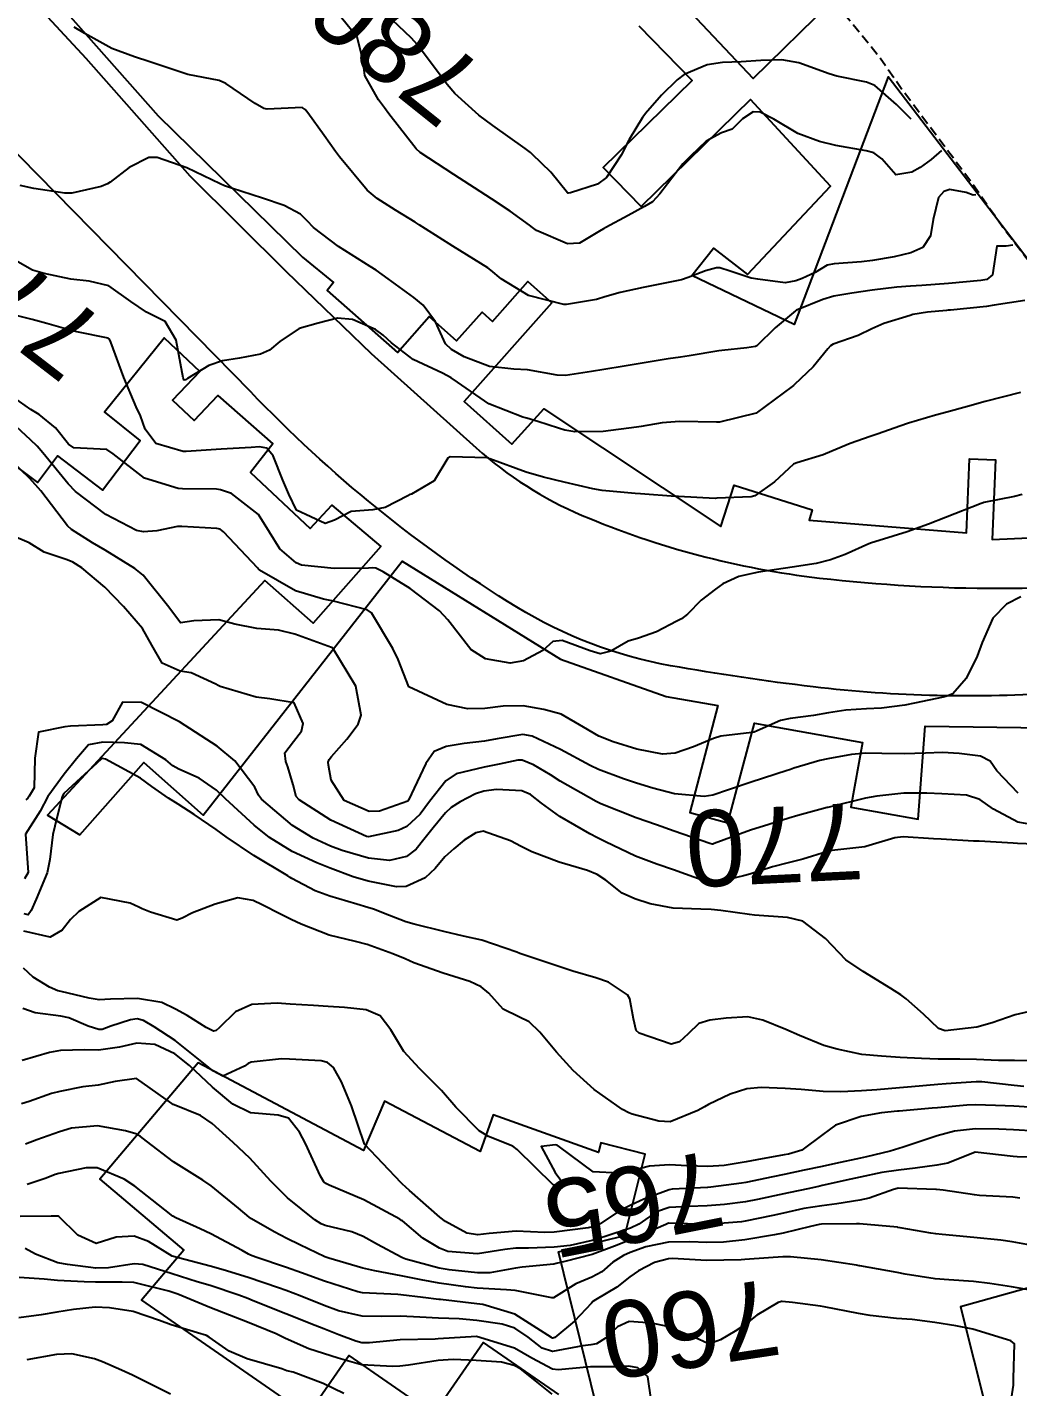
# Model space of a CAD drawing. Header units: metres. Extents: x 318500 to 325275, y 7408834 to 7428799.
# Drawn here: x 321257.7 to 321309.6, y 7409542.8 to 7409614.1 of the extents above; entities that cross this region are included whole.
import ezdxf
from ezdxf.enums import TextEntityAlignment as Align

# ---------------------------------------------------------------- set-up
doc = ezdxf.new("R2010")
doc.units = ezdxf.units.M
doc.header["$MEASUREMENT"] = 0
doc.linetypes.add('DASHED', pattern=[0.75, 0.5, -0.25])
for name, color, linetype in [('Cotas', 45, 'Continuous'), ('Curvas de Nivel 1m', 11, 'Continuous'), ('Curvas de Nivel 5m', 15, 'Continuous'), ('Edificações', 30, 'Continuous'), ('Vias Primárias', 230, 'Continuous')]:
    doc.layers.add(name, color=color, linetype=linetype)
doc.layers.add('Área', color=255, linetype='DASHED', plot=False)
doc.styles.add('ARIAL', font='arial.ttf')

msp = doc.modelspace()

# ---------------------------------------------------------------- linework, layer by layer
at = {"layer": 'Curvas de Nivel 1m', "flags": 128}
for points, elevation in [([(321305.58, 7409607.62), (321305.035, 7409607.16), (321304.458, 7409606.743), (321304.033, 7409606.496), (321303.196, 7409606.347), (321302.465, 7409607.194), (321302.044, 7409607.499), (321301.64, 7409607.612), (321300.05, 7409607.888), (321299.191, 7409608.1), (321298.059, 7409608.525), (321296.793, 7409609.269), (321296.075, 7409609.634), (321295.709, 7409609.652), (321295.15, 7409609.294), (321294.616, 7409608.747), (321294.059, 7409608.544), (321293.257, 7409608.113), (321292.424, 7409607.326), (321292.232, 7409607.134), (321292.036, 7409606.934), (321290.819, 7409605.348), (321290.439, 7409604.928), (321290.01, 7409604.683), (321289.163, 7409604.213), (321287.993, 7409603.582), (321287.863, 7409603.521), (321287.653, 7409603.393), (321286.61, 7409602.775), (321285.98, 7409602.735), (321284.359, 7409603.434), (321284.144, 7409603.59), (321283.993, 7409603.716), (321282.984, 7409604.439), (321282.006, 7409605.092), (321281.412, 7409605.476), (321280.023, 7409606.37), (321278.257, 7409607.517), (321278.043, 7409607.718), (321276.627, 7409609.542), (321276.386, 7409609.858), (321276.077, 7409610.274), (321275.37, 7409611.557), (321275.262, 7409612.399), (321274.956, 7409613.562), (321274.135, 7409614.575)], 779), ([(321307.39, 7409605.3), (321307.249, 7409605.282), (321306.877, 7409605.42), (321306.024, 7409605.587), (321305.703, 7409605.473), (321305.419, 7409605.156), (321305.15, 7409604.011), (321305.004, 7409603.16), (321304.603, 7409602.541), (321303.976, 7409602.259), (321303.108, 7409602.048), (321301.97, 7409601.856), (321301.384, 7409601.793), (321299.967, 7409601.687), (321299.588, 7409601.611), (321298.966, 7409601.24), (321298.29, 7409600.914), (321297.955, 7409600.797), (321297.393, 7409600.697), (321295.956, 7409600.876), (321295.612, 7409600.941), (321294.507, 7409601.302), (321293.962, 7409601.474), (321293.791, 7409601.484), (321293.221, 7409601.317), (321292.315, 7409600.967), (321291.955, 7409600.854), (321291.34, 7409600.725), (321289.951, 7409600.441), (321288.751, 7409600.187), (321287.938, 7409599.949), (321287.507, 7409599.824), (321285.932, 7409599.554), (321285.796, 7409599.548), (321283.939, 7409600.02), (321282.509, 7409600.904), (321281.958, 7409601.358), (321281.801, 7409601.472), (321279.977, 7409602.611), (321278.54, 7409603.512), (321278.203, 7409603.728), (321277.993, 7409603.866), (321276.97, 7409604.506), (321276.006, 7409605.105), (321275.477, 7409605.555), (321274.036, 7409607.298), (321273.831, 7409607.573), (321273.224, 7409608.411), (321272.367, 7409609.596), (321272.241, 7409609.767), (321272.073, 7409609.879), (321270.242, 7409609.798), (321270.072, 7409609.823), (321269.62, 7409610.089), (321268.085, 7409611.142), (321267.728, 7409611.297), (321266.089, 7409611.608), (321266.03, 7409611.622), (321265.88, 7409611.683), (321264.098, 7409612.275), (321263.291, 7409612.529), (321262.109, 7409612.98), (321260.691, 7409613.751), (321260.125, 7409614.09)], 778), ([(321309.32, 7409602.66), (321308.974, 7409602.615), (321308.486, 7409602.609), (321308.26, 7409601.115), (321307.958, 7409600.871), (321307.638, 7409600.806), (321305.955, 7409600.662), (321304.56, 7409600.558), (321303.953, 7409600.515), (321303.236, 7409600.464), (321301.951, 7409600.309), (321300.885, 7409600.152), (321299.948, 7409599.984), (321299.368, 7409599.813), (321297.991, 7409599.249), (321297.959, 7409599.231), (321297.939, 7409599.215), (321296.858, 7409598.334), (321295.912, 7409597.389), (321295.842, 7409597.35), (321295.373, 7409597.288), (321294.075, 7409597.14), (321293.907, 7409597.118), (321292.361, 7409596.868), (321291.902, 7409596.796), (321291.261, 7409596.701), (321289.897, 7409596.475), (321288.952, 7409596.317), (321287.891, 7409596.145), (321287.247, 7409596.039), (321285.886, 7409595.832), (321285.45, 7409595.853), (321283.89, 7409596.128), (321283.174, 7409596.167), (321281.892, 7409596.297), (321280.57, 7409596.813), (321279.906, 7409597.198), (321279.592, 7409597.495), (321279.067, 7409598.648), (321278.426, 7409599.513), (321277.936, 7409599.914), (321276.587, 7409600.904), (321275.957, 7409601.35), (321275.638, 7409601.553), (321273.975, 7409602.599), (321272.677, 7409603.59), (321272.338, 7409603.94), (321271.997, 7409604.281), (321271.137, 7409604.749), (321270.005, 7409605.123), (321268.376, 7409605.646), (321268.012, 7409605.782), (321267.781, 7409605.886), (321266.025, 7409606.71), (321264.483, 7409607.253), (321264.033, 7409607.257), (321263.008, 7409606.738), (321262.014, 7409605.969), (321261.871, 7409605.873), (321261.536, 7409605.737), (321260.006, 7409605.387), (321259.638, 7409605.398), (321258.008, 7409605.635), (321257.305, 7409605.797)], 777), ([(321309.947, 7409599.764), (321308.346, 7409599.516), (321307.943, 7409599.449), (321306.05, 7409599.258), (321305.941, 7409599.249), (321305.849, 7409599.243), (321304.849, 7409599.161), (321304.077, 7409599.029), (321303.937, 7409598.986), (321302.56, 7409598.561), (321301.926, 7409598.276), (321301.208, 7409597.924), (321299.914, 7409597.474), (321299.764, 7409597.38), (321299.635, 7409597.233), (321298.852, 7409596.284), (321297.882, 7409595.368), (321297.82, 7409595.312), (321297.761, 7409595.252), (321295.866, 7409593.864), (321293.942, 7409593.39), (321293.861, 7409593.387), (321293.784, 7409593.388), (321291.851, 7409593.425), (321290.936, 7409593.344), (321289.848, 7409593.161), (321289.606, 7409593.122), (321287.845, 7409592.902), (321286.362, 7409592.888), (321285.846, 7409592.971), (321285.504, 7409593.073), (321284.435, 7409593.431), (321283.852, 7409593.604), (321283.64, 7409593.656), (321281.863, 7409594.352), (321280.215, 7409595.487), (321279.883, 7409595.719), (321279.434, 7409595.95), (321277.897, 7409596.675), (321276.755, 7409597.537), (321276.325, 7409597.955), (321275.917, 7409598.243), (321274.719, 7409598.765), (321273.923, 7409598.832), (321272.911, 7409598.576), (321271.917, 7409598.301), (321270.91, 7409597.615), (321270.361, 7409597.165), (321269.9, 7409596.948), (321268.79, 7409596.748), (321267.894, 7409596.597), (321267.188, 7409596.364), (321266.068, 7409595.677), (321265.959, 7409595.599), (321265.879, 7409595.591), (321265.854, 7409595.68), (321265.845, 7409595.716), (321265.481, 7409597.686), (321264.894, 7409598.67), (321263.925, 7409599.161), (321263.093, 7409599.718), (321261.942, 7409600.534), (321260.914, 7409600.777), (321259.947, 7409600.89), (321258.555, 7409601.177), (321257.953, 7409601.354), (321257.179, 7409601.798)], 776), ([(321309.808, 7409589.6), (321309.414, 7409589.488), (321307.801, 7409589.17), (321307.762, 7409589.159), (321307.66, 7409589.122), (321305.792, 7409588.383), (321304.905, 7409588.043), (321303.785, 7409587.645), (321302.321, 7409587.192), (321301.91, 7409587.066), (321301.777, 7409587.017), (321300.529, 7409586.458), (321299.764, 7409586.168), (321299.012, 7409585.987), (321297.758, 7409585.792), (321295.995, 7409585.518), (321295.752, 7409585.471), (321294.956, 7409585.292), (321294.126, 7409584.922), (321293.74, 7409584.638), (321292.988, 7409584.061), (321292.28, 7409583.324), (321291.96, 7409583.083), (321291.714, 7409582.95), (321290.649, 7409582.402), (321289.701, 7409582.066), (321289.164, 7409581.902), (321288.257, 7409581.381), (321287.689, 7409581.252), (321287.17, 7409581.395), (321285.698, 7409581.946), (321285.214, 7409581.9), (321284.694, 7409581.425), (321283.684, 7409580.879), (321282.985, 7409580.753), (321281.685, 7409580.982), (321280.911, 7409581.478), (321279.713, 7409583.019), (321279.282, 7409583.497), (321277.737, 7409584.674), (321276.329, 7409585.541), (321275.938, 7409585.734), (321275.752, 7409585.755), (321275.562, 7409585.742), (321273.751, 7409585.719), (321272.05, 7409585.892), (321271.754, 7409586.013), (321270.903, 7409586.754), (321270.358, 7409587.621), (321269.784, 7409588.555), (321268.367, 7409589.644), (321267.803, 7409589.843), (321267.584, 7409589.873), (321265.803, 7409589.898), (321265.577, 7409589.91), (321263.811, 7409590.453), (321262.168, 7409591.727), (321261.832, 7409591.955), (321260.112, 7409592.035), (321259.835, 7409592.228), (321259.158, 7409593.085), (321258.286, 7409593.783), (321257.854, 7409594.054), (321256.973, 7409594.689)], 774), ([(321309.737, 7409584.229), (321308.985, 7409583.848), (321308.272, 7409583.112), (321307.707, 7409581.838), (321307.451, 7409581.124), (321306.868, 7409579.946), (321306.171, 7409579.142), (321305.814, 7409579.002), (321305.667, 7409578.976), (321304.162, 7409578.665), (321303.661, 7409578.553), (321302.447, 7409578.399), (321301.658, 7409578.369), (321300.575, 7409578.298), (321299.654, 7409578.15), (321298.873, 7409578.016), (321297.649, 7409577.864), (321297.15, 7409577.755), (321296.074, 7409577.273), (321295.771, 7409577.145), (321295.638, 7409577.116), (321294.013, 7409576.926), (321293.633, 7409576.812), (321292.578, 7409576.368), (321291.621, 7409576.047), (321290.965, 7409575.995), (321289.623, 7409576.253), (321288.368, 7409576.64), (321287.633, 7409576.934), (321286.817, 7409577.398), (321285.65, 7409578.09), (321284.749, 7409578.328), (321283.656, 7409578.513), (321282.604, 7409578.508), (321281.654, 7409578.375), (321280.761, 7409578.371), (321279.657, 7409578.592), (321277.67, 7409579.52), (321277.105, 7409580.95), (321276.826, 7409581.533), (321275.718, 7409583.399), (321275.478, 7409583.552), (321273.727, 7409584.004), (321273.202, 7409584.104), (321271.734, 7409584.544), (321269.846, 7409585.629), (321269.796, 7409585.675), (321269.751, 7409585.731), (321267.96, 7409587.648), (321267.772, 7409587.782), (321267.607, 7409587.818), (321265.774, 7409587.922), (321265.543, 7409587.914), (321264.461, 7409587.7), (321263.769, 7409587.635), (321263.401, 7409587.714), (321261.782, 7409588.548), (321260.204, 7409589.754), (321259.806, 7409590.154), (321258.482, 7409591.78), (321258.183, 7409592.135), (321257.837, 7409592.465), (321256.384, 7409593.805)], 773), ([(321309.603, 7409573.95), (321308.477, 7409575.107), (321308.135, 7409575.623), (321307.628, 7409575.885), (321306.516, 7409576.024), (321305.629, 7409576.078), (321304.744, 7409576.044), (321303.628, 7409576.003), (321302.465, 7409576.03), (321301.623, 7409576.039), (321300.866, 7409575.967), (321299.618, 7409575.736), (321299.205, 7409575.646), (321297.851, 7409575.248), (321297.669, 7409575.19), (321297.609, 7409575.17), (321297.489, 7409575.132), (321295.602, 7409574.526), (321294.423, 7409574.123), (321293.595, 7409573.836), (321293.144, 7409573.765), (321291.596, 7409573.905), (321290.459, 7409574.207), (321289.601, 7409574.474), (321288.921, 7409574.688), (321287.608, 7409575.175), (321287.169, 7409575.394), (321285.622, 7409576.226), (321284.13, 7409576.935), (321283.634, 7409577.017), (321282.296, 7409576.794), (321281.628, 7409576.668), (321280.568, 7409576.538), (321279.624, 7409576.397), (321278.991, 7409576.127), (321278.567, 7409575.506), (321277.647, 7409573.575), (321277.61, 7409573.52), (321276.128, 7409572.996), (321275.582, 7409572.984), (321274.286, 7409573.563), (321273.601, 7409574.621), (321273.449, 7409575.413), (321273.441, 7409575.573), (321273.485, 7409575.699), (321273.614, 7409575.856), (321274.426, 7409576.764), (321275.01, 7409577.556), (321275.166, 7409578.036), (321274.889, 7409579.558), (321273.69, 7409581.538), (321273.672, 7409581.552), (321273.619, 7409581.571), (321271.7, 7409582.275), (321270.839, 7409582.477), (321269.704, 7409582.569), (321268.542, 7409582.807), (321267.711, 7409583.028), (321266.398, 7409582.981), (321265.708, 7409582.877), (321265.083, 7409583.69), (321263.745, 7409585.368), (321263.31, 7409585.714), (321261.759, 7409586.673), (321261.088, 7409587.064), (321259.989, 7409587.757), (321259.773, 7409587.96), (321258.382, 7409589.781), (321257.81, 7409590.44), (321256.394, 7409591.804)], 772), ([(321310.385, 7409572.275), (321309.58, 7409572.416), (321308.306, 7409573.109), (321307.597, 7409573.604), (321306.897, 7409573.835), (321305.601, 7409573.909), (321304.809, 7409573.951), (321303.602, 7409573.948), (321302.195, 7409573.788), (321301.595, 7409573.677), (321299.764, 7409573.227), (321299.626, 7409573.193), (321299.589, 7409573.183), (321298.057, 7409572.771), (321297.581, 7409572.632), (321296.534, 7409572.308), (321295.571, 7409571.998), (321295.042, 7409571.814), (321293.677, 7409571.308), (321293.591, 7409571.278), (321293.56, 7409571.277), (321293.443, 7409571.311), (321291.569, 7409571.959), (321290.64, 7409572.279), (321289.579, 7409572.656), (321287.737, 7409573.388), (321287.629, 7409573.428), (321287.591, 7409573.445), (321287.479, 7409573.503), (321285.602, 7409574.574), (321285.086, 7409574.899), (321284.205, 7409575.431), (321283.613, 7409575.672), (321283.378, 7409575.679), (321282.402, 7409575.458), (321281.608, 7409575.297), (321280.14, 7409574.949), (321279.601, 7409574.592), (321278.755, 7409573.503), (321278.253, 7409572.837), (321277.57, 7409572.201), (321277.111, 7409571.983), (321275.562, 7409571.657), (321275.444, 7409571.668), (321273.574, 7409572.528), (321271.913, 7409573.595), (321271.766, 7409573.772), (321271.598, 7409574.383), (321271.32, 7409575.317), (321271.222, 7409575.606), (321271.17, 7409576.053), (321271.626, 7409576.642), (321272.035, 7409577.193), (321272.137, 7409577.593), (321271.656, 7409578.674), (321270.384, 7409578.894), (321269.66, 7409578.977), (321267.779, 7409579.538), (321267.669, 7409579.58), (321267.55, 7409579.652), (321266.259, 7409580.255), (321265.677, 7409580.339), (321264.745, 7409580.759), (321264.206, 7409581.702), (321263.703, 7409582.579), (321262.716, 7409583.72), (321261.735, 7409584.733), (321260.527, 7409585.748), (321260.053, 7409586.056), (321259.754, 7409586.168), (321258.561, 7409586.581), (321257.763, 7409587.068), (321255.981, 7409587.808)], 771), ([(321311.101, 7409562.712), (321309.442, 7409562.33), (321308.241, 7409561.911), (321307.436, 7409561.681), (321305.784, 7409561.487), (321305.435, 7409561.611), (321304.645, 7409562.361), (321303.724, 7409563.167), (321303.453, 7409563.369), (321302.928, 7409563.708), (321301.471, 7409564.587), (321300.562, 7409565.214), (321299.497, 7409566.33), (321298.317, 7409567.242), (321297.512, 7409567.43), (321295.789, 7409567.552), (321295.513, 7409567.581), (321294.013, 7409567.801), (321293.515, 7409567.851), (321292.964, 7409567.867), (321291.516, 7409567.907), (321290.312, 7409568.142), (321289.52, 7409568.398), (321288.847, 7409568.694), (321287.988, 7409569.383), (321287.534, 7409569.686), (321287.039, 7409569.894), (321285.544, 7409570.328), (321284.113, 7409570.87), (321283.556, 7409571.147), (321282.993, 7409571.448), (321281.567, 7409571.945), (321281.172, 7409571.868), (321280.56, 7409571.48), (321280.018, 7409571.021), (321279.547, 7409570.599), (321279.042, 7409569.993), (321278.515, 7409569.505), (321277.525, 7409569.042), (321277.024, 7409569.026), (321275.528, 7409569.328), (321274.744, 7409569.558), (321273.537, 7409570.01), (321272.838, 7409570.283), (321271.549, 7409570.879), (321270.363, 7409571.618), (321269.569, 7409572.257), (321268.063, 7409573.645), (321267.594, 7409574.091), (321266.673, 7409574.736), (321265.605, 7409575.194), (321265.297, 7409575.375), (321264.937, 7409575.69), (321263.622, 7409576.488), (321262.763, 7409576.579), (321261.623, 7409576.62), (321260.879, 7409576.483), (321260.244, 7409575.75), (321259.602, 7409574.937), (321258.756, 7409573.773), (321258.35, 7409573.007), (321257.575, 7409571.79), (321257.725, 7409569.787), (321257.527, 7409569.46)], 769), ([(321310.57, 7409559.916), (321309.413, 7409559.929), (321308.576, 7409559.939), (321307.413, 7409559.986), (321306.547, 7409559.995), (321305.413, 7409559.993), (321304.539, 7409560.027), (321303.414, 7409560.088), (321302.443, 7409560.156), (321301.416, 7409560.251), (321300.121, 7409560.518), (321299.422, 7409560.724), (321298.147, 7409561.243), (321297.433, 7409561.555), (321296.22, 7409562.05), (321295.439, 7409562.228), (321294.295, 7409562.154), (321293.437, 7409562.051), (321292.873, 7409561.878), (321292.299, 7409561.321), (321291.848, 7409560.902), (321291.422, 7409560.782), (321289.744, 7409561.355), (321289.579, 7409561.506), (321289.438, 7409562.115), (321289.249, 7409563.164), (321289.133, 7409563.365), (321288.123, 7409564.043), (321287.463, 7409564.266), (321286.264, 7409564.606), (321285.472, 7409564.872), (321285.064, 7409565.007), (321283.798, 7409565.435), (321283.482, 7409565.542), (321283.322, 7409565.602), (321281.491, 7409566.232), (321280.529, 7409566.445), (321279.498, 7409566.685), (321277.944, 7409567.073), (321277.505, 7409567.198), (321276.661, 7409567.533), (321275.822, 7409567.854), (321275.514, 7409567.952), (321274.946, 7409568.126), (321273.52, 7409568.546), (321272.766, 7409568.825), (321271.529, 7409569.469), (321271.448, 7409569.52), (321271.32, 7409569.603), (321269.546, 7409570.681), (321268.099, 7409571.645), (321267.566, 7409572.032), (321266.425, 7409572.819), (321265.585, 7409573.369), (321265.075, 7409573.688), (321264.193, 7409574.299), (321263.6, 7409574.727), (321261.767, 7409575.728), (321261.611, 7409575.765), (321261.581, 7409575.76), (321261.546, 7409575.731), (321259.592, 7409573.921), (321259.498, 7409573.761), (321259.122, 7409572.212), (321259.005, 7409571.768), (321258.845, 7409570.466), (321258.716, 7409569.772), (321258.129, 7409568.393), (321257.874, 7409567.785), (321257.721, 7409567.573), (321257.507, 7409567.61)], 768), ([(321309.903, 7409558.571), (321309.393, 7409558.626), (321307.703, 7409558.808), (321307.395, 7409558.818), (321305.823, 7409558.706), (321305.393, 7409558.67), (321304.006, 7409558.545), (321303.39, 7409558.493), (321302.189, 7409558.387), (321301.387, 7409558.341), (321300.302, 7409558.295), (321299.386, 7409558.311), (321298.222, 7409558.403), (321297.388, 7409558.467), (321296.138, 7409558.52), (321295.387, 7409558.445), (321294.507, 7409558.169), (321293.375, 7409557.628), (321293.168, 7409557.508), (321292.806, 7409557.308), (321291.364, 7409556.719), (321290.778, 7409556.753), (321289.368, 7409557.126), (321289.193, 7409557.186), (321288.865, 7409557.368), (321287.385, 7409558.417), (321286.281, 7409559.401), (321285.414, 7409560.363), (321284.54, 7409561.423), (321283.969, 7409561.966), (321283.438, 7409562.212), (321282.603, 7409562.614), (321281.868, 7409563.464), (321281.455, 7409563.799), (321280.865, 7409564.07), (321279.465, 7409564.508), (321277.934, 7409565.052), (321277.476, 7409565.259), (321276.831, 7409565.53), (321275.487, 7409566.012), (321274.873, 7409566.173), (321273.494, 7409566.504), (321272.019, 7409567.075), (321271.506, 7409567.327), (321270.944, 7409567.608), (321269.987, 7409568.096), (321269.517, 7409568.32), (321268.7, 7409568.457), (321267.515, 7409568.122), (321266.324, 7409567.668), (321265.789, 7409567.393), (321265.504, 7409567.284), (321264.125, 7409567.701), (321263.691, 7409567.886), (321263.512, 7409567.96), (321263.055, 7409568.175), (321261.517, 7409568.476), (321260.378, 7409567.747), (321259.931, 7409567.326), (321259.495, 7409566.762), (321258.868, 7409566.39), (321257.494, 7409566.707)], 767), ([(321311.011, 7409557.43), (321309.377, 7409557.532), (321308.914, 7409557.56), (321307.377, 7409557.615), (321306.908, 7409557.594), (321305.375, 7409557.456), (321305.086, 7409557.432), (321303.372, 7409557.279), (321303.272, 7409557.271), (321302.444, 7409557.184), (321301.368, 7409556.993), (321300.037, 7409556.54), (321299.358, 7409556.055), (321298.266, 7409555.236), (321297.573, 7409555.021), (321297.346, 7409554.978), (321295.897, 7409554.717), (321295.34, 7409554.616), (321294.197, 7409554.432), (321293.336, 7409554.379), (321292.246, 7409554.407), (321291.337, 7409554.46), (321290.283, 7409554.398), (321289.332, 7409554.152), (321288.679, 7409554.017), (321287.331, 7409554.104), (321285.569, 7409555.407), (321285.435, 7409555.494), (321285.351, 7409555.514), (321284.599, 7409555.421), (321285.33, 7409554.061), (321285.834, 7409553.402), (321285.356, 7409553.373), (321285.319, 7409553.372), (321285.228, 7409553.411), (321283.347, 7409555.267), (321283.112, 7409555.444), (321281.847, 7409555.954), (321281.358, 7409556.239), (321280.132, 7409557.482), (321279.383, 7409558.365), (321278.223, 7409559.508), (321277.413, 7409560.406), (321276.728, 7409561.531), (321276.164, 7409562.266), (321275.44, 7409562.579), (321274.303, 7409562.7), (321273.442, 7409562.758), (321272.673, 7409562.812), (321271.443, 7409562.887), (321270.763, 7409562.93), (321269.442, 7409562.874), (321268.587, 7409562.49), (321267.729, 7409561.647), (321267.572, 7409561.505), (321267.427, 7409561.474), (321267.043, 7409561.656), (321266.046, 7409562.281), (321265.439, 7409562.625), (321264.717, 7409562.966), (321263.445, 7409563.185), (321262.03, 7409563.139), (321261.444, 7409563.113), (321260.906, 7409563.199), (321259.448, 7409563.544), (321259.274, 7409563.588), (321258.836, 7409563.769), (321257.982, 7409564.307), (321257.465, 7409564.773)], 766), ([(321311.347, 7409554.837), (321309.553, 7409554.881), (321309.347, 7409554.899), (321307.35, 7409555.12), (321305.919, 7409554.557), (321305.339, 7409554.439), (321304.209, 7409554.285), (321303.335, 7409554.189), (321302.459, 7409554.057), (321301.329, 7409553.815), (321300.83, 7409553.703), (321299.322, 7409553.374), (321299.199, 7409553.345), (321298.662, 7409553.23), (321297.569, 7409552.993), (321297.315, 7409552.937), (321295.938, 7409552.643), (321295.309, 7409552.525), (321294.21, 7409552.387), (321293.305, 7409552.31), (321292.346, 7409552.273), (321291.303, 7409552.222), (321290.64, 7409552), (321289.714, 7409551.354), (321289.288, 7409551.147), (321287.95, 7409550.707), (321287.281, 7409550.492), (321286.123, 7409550.242), (321285.277, 7409550.148), (321283.939, 7409550.092), (321283.277, 7409550.096), (321282.695, 7409550.026), (321281.273, 7409549.806), (321279.719, 7409549.928), (321279.276, 7409550.087), (321278.401, 7409550.623), (321277.332, 7409551.519), (321277.29, 7409551.553), (321277.2, 7409551.613), (321275.306, 7409552.632), (321273.485, 7409553.401), (321273.319, 7409553.476), (321273.205, 7409553.572), (321273.032, 7409553.867), (321272.256, 7409555.586), (321271.942, 7409556.177), (321271.363, 7409556.906), (321270.823, 7409557.067), (321269.366, 7409557.181), (321268.449, 7409557.639), (321267.383, 7409558.526), (321266.167, 7409559.668), (321265.409, 7409560.273), (321264.349, 7409560.763), (321263.417, 7409560.847), (321262.496, 7409560.637), (321261.411, 7409560.472), (321260.668, 7409560.484), (321259.41, 7409560.447), (321258.827, 7409560.35), (321257.402, 7409559.928)], 764), ([(321309.683, 7409552.716), (321309.315, 7409552.763), (321307.573, 7409552.859), (321307.316, 7409552.885), (321305.677, 7409553.136), (321305.321, 7409553.174), (321305.285, 7409553.176), (321303.321, 7409553.234), (321303.264, 7409553.228), (321303.072, 7409553.174), (321301.788, 7409552.718), (321301.311, 7409552.618), (321300.096, 7409552.424), (321299.306, 7409552.315), (321298.373, 7409552.165), (321297.3, 7409551.932), (321296.744, 7409551.812), (321295.293, 7409551.51), (321295.094, 7409551.481), (321293.29, 7409551.331), (321293.261, 7409551.329), (321291.291, 7409551.399), (321291.236, 7409551.385), (321291.138, 7409551.332), (321289.282, 7409550.533), (321288.453, 7409550.194), (321287.274, 7409549.756), (321285.84, 7409549.401), (321285.384, 7409549.293), (321285.268, 7409549.264), (321283.606, 7409549.093), (321283.264, 7409549.047), (321281.905, 7409548.809), (321281.26, 7409548.798), (321279.781, 7409548.964), (321279.263, 7409549.051), (321277.503, 7409549.517), (321277.337, 7409549.585), (321277.271, 7409549.623), (321276.026, 7409550.281), (321275.282, 7409550.706), (321274.682, 7409550.954), (321273.287, 7409551.289), (321273.079, 7409551.365), (321272.734, 7409551.578), (321271.307, 7409552.732), (321270.428, 7409553.613), (321269.338, 7409554.815), (321268.468, 7409555.639), (321267.36, 7409556.63), (321266.754, 7409557.049), (321265.369, 7409557.601), (321265.317, 7409557.629), (321265.255, 7409557.682), (321263.389, 7409558.989), (321262.277, 7409558.831), (321261.384, 7409558.645), (321260.575, 7409558.549), (321259.378, 7409558.306), (321258.948, 7409558.195), (321257.767, 7409557.784), (321257.369, 7409557.654)], 763), ([(321310.432, 7409550.223), (321309.283, 7409550.425), (321308.694, 7409550.508), (321307.285, 7409550.661), (321305.614, 7409550.81), (321305.287, 7409550.84), (321305.022, 7409550.879), (321303.422, 7409551.168), (321303.29, 7409551.185), (321303.272, 7409551.188), (321301.292, 7409551.366), (321301.125, 7409551.369), (321299.292, 7409551.351), (321299.177, 7409551.336), (321298.715, 7409551.229), (321297.286, 7409550.889), (321296.829, 7409550.801), (321295.283, 7409550.539), (321294.164, 7409550.408), (321293.281, 7409550.385), (321292.394, 7409550.426), (321291.281, 7409550.413), (321290.086, 7409550.156), (321289.275, 7409549.86), (321288.925, 7409549.712), (321288.364, 7409549.369), (321287.785, 7409548.852), (321287.258, 7409548.567), (321286.419, 7409548.226), (321285.241, 7409547.498), (321285.165, 7409547.487), (321283.247, 7409547.876), (321282.779, 7409547.912), (321281.248, 7409548.006), (321280.644, 7409548.074), (321279.252, 7409548.267), (321278.317, 7409548.441), (321277.257, 7409548.65), (321275.88, 7409548.914), (321275.263, 7409549.047), (321273.478, 7409549.567), (321273.323, 7409549.622), (321273.271, 7409549.646), (321271.96, 7409550.273), (321271.28, 7409550.605), (321270.617, 7409550.944), (321269.415, 7409551.628), (321269.291, 7409551.719), (321268.744, 7409552.19), (321267.316, 7409553.364), (321266.876, 7409553.657), (321265.334, 7409554.614), (321263.916, 7409555.702), (321263.6, 7409555.954), (321263.354, 7409556.083), (321262.825, 7409556.245), (321261.358, 7409556.512), (321259.987, 7409556.381), (321259.354, 7409556.195), (321258.167, 7409555.778), (321257.582, 7409555.551)], 762), ([(321310.462, 7409547.861), (321309.255, 7409548.067), (321308.114, 7409548.25), (321307.259, 7409548.356), (321305.96, 7409548.432), (321305.26, 7409548.493), (321303.688, 7409548.739), (321303.265, 7409548.816), (321301.296, 7409549.173), (321301.27, 7409549.176), (321301.127, 7409549.201), (321299.273, 7409549.484), (321297.676, 7409549.646), (321297.274, 7409549.636), (321295.522, 7409549.526), (321295.272, 7409549.497), (321295.077, 7409549.476), (321293.271, 7409549.44), (321291.491, 7409549.546), (321291.272, 7409549.536), (321290.549, 7409549.341), (321289.706, 7409548.911), (321289.258, 7409548.585), (321288.575, 7409548.042), (321287.453, 7409547.378), (321287.319, 7409547.299), (321287.238, 7409547.214), (321286.342, 7409546.275), (321285.322, 7409545.408), (321285.21, 7409545.371), (321285.178, 7409545.379), (321285.14, 7409545.411), (321283.228, 7409546.638), (321281.548, 7409547.144), (321281.236, 7409547.185), (321279.331, 7409547.396), (321279.239, 7409547.404), (321278.422, 7409547.502), (321277.242, 7409547.656), (321277.093, 7409547.671), (321275.243, 7409547.752), (321274.989, 7409547.798), (321273.252, 7409548.363), (321272.048, 7409548.799), (321271.262, 7409549.086), (321269.649, 7409549.624), (321269.371, 7409549.729), (321269.272, 7409549.785), (321268.94, 7409549.966), (321267.282, 7409550.838), (321266.733, 7409551.107), (321265.459, 7409551.677), (321265.291, 7409551.779), (321264.872, 7409552.111), (321263.315, 7409553.345), (321262.751, 7409553.716), (321261.329, 7409554.307), (321260.755, 7409554.312), (321259.324, 7409554.008), (321259.132, 7409553.954), (321258.658, 7409553.77), (321257.66, 7409553.439)], 761), ([(321290.375, 7409542.139), (321290.192, 7409543.345), (321289.667, 7409543.825), (321289.195, 7409543.905), (321288.686, 7409543.874), (321287.195, 7409543.882), (321285.501, 7409543.713), (321285.193, 7409543.75), (321284.105, 7409544.332), (321283.204, 7409544.845), (321281.21, 7409545.46), (321279.208, 7409545.335), (321279.046, 7409545.33), (321277.208, 7409545.289), (321275.612, 7409545.13), (321275.206, 7409545.138), (321274.887, 7409545.225), (321274.002, 7409545.558), (321273.214, 7409545.858), (321272.758, 7409546.036), (321271.226, 7409546.655), (321269.513, 7409547.34), (321269.237, 7409547.451), (321268.765, 7409547.627), (321267.247, 7409548.134), (321266.573, 7409548.337), (321265.256, 7409548.743), (321263.732, 7409549.234), (321263.264, 7409549.279), (321261.923, 7409549.06), (321261.26, 7409549.051), (321259.773, 7409549.241), (321259.264, 7409549.334), (321258.094, 7409549.778), (321257.564, 7409550.077)], 759), ([(321285.175, 7409542.44), (321283.949, 7409543.429), (321283.522, 7409543.764), (321283.195, 7409543.943), (321282.524, 7409544.119), (321281.198, 7409544.212), (321279.987, 7409544.267), (321279.197, 7409544.211), (321277.643, 7409543.962), (321277.194, 7409543.907), (321276.828, 7409543.889), (321275.194, 7409543.983), (321273.964, 7409544.325), (321273.2, 7409544.573), (321272.432, 7409544.812), (321271.208, 7409545.365), (321270.712, 7409545.605), (321269.219, 7409546.22), (321268.273, 7409546.586), (321267.23, 7409546.985), (321265.566, 7409547.675), (321265.242, 7409547.795), (321265.082, 7409547.843), (321263.249, 7409548.287), (321262.652, 7409548.313), (321261.249, 7409548.31), (321260.653, 7409548.335), (321259.25, 7409548.406), (321258.558, 7409548.463), (321257.252, 7409548.565)], 758), ([(321274.258, 7409542.469), (321273.181, 7409542.998), (321271.602, 7409543.594), (321271.266, 7409543.674), (321271.191, 7409543.698), (321271.016, 7409543.777), (321269.197, 7409544.299), (321268.259, 7409544.692), (321267.208, 7409545.426), (321267.071, 7409545.514), (321266.584, 7409545.659), (321265.216, 7409546.07), (321264.604, 7409546.304), (321263.226, 7409546.775), (321261.985, 7409546.966), (321261.229, 7409546.996), (321260.09, 7409546.884), (321259.225, 7409546.743), (321258.397, 7409546.598), (321257.22, 7409546.443)], 757), ([(321265.172, 7409542.448), (321263.705, 7409543.172), (321263.186, 7409543.435), (321262.612, 7409543.709), (321261.613, 7409544.144), (321261.196, 7409544.295), (321260, 7409544.55), (321259.198, 7409544.513), (321257.648, 7409544.237)], 756)]:
    msp.add_lwpolyline(points, dxfattribs=dict(at, elevation=elevation))
at = {"layer": 'Curvas de Nivel 5m', "flags": 128}
for points, elevation in [([(321304, 7409609.27), (321303.221, 7409610.045), (321302.097, 7409611.026), (321301.653, 7409611.207), (321300.103, 7409611.528), (321299.69, 7409611.648), (321298.11, 7409612.217), (321297.218, 7409612.37), (321296.111, 7409612.335), (321295.087, 7409612.273), (321294.109, 7409612.23), (321293.306, 7409612.12), (321292.103, 7409611.617), (321291.724, 7409611.336), (321290.916, 7409610.52), (321290.073, 7409609.559), (321289.985, 7409609.448), (321289.922, 7409609.362), (321289.219, 7409608.206), (321288.789, 7409607.379), (321288.028, 7409606.214), (321287.556, 7409605.863), (321286.132, 7409605.409), (321286.041, 7409605.388), (321286.02, 7409605.383), (321286.002, 7409605.393), (321285.985, 7409605.411), (321285.101, 7409606.499), (321284.138, 7409607.439), (321284.041, 7409607.517), (321283.765, 7409607.723), (321282.062, 7409608.933), (321281.333, 7409609.477), (321280.081, 7409610.613), (321279.677, 7409611.087), (321279.363, 7409611.501), (321278.115, 7409613.161), (321277.791, 7409613.525), (321276.143, 7409615.081)], 780), ([(321309.729, 7409594.943), (321307.873, 7409594.462), (321306.948, 7409594.211), (321305.868, 7409593.91), (321305.275, 7409593.747), (321303.862, 7409593.329), (321303.398, 7409593.177), (321302.267, 7409592.781), (321301.852, 7409592.642), (321300.791, 7409592.27), (321299.84, 7409591.87), (321299.389, 7409591.683), (321297.998, 7409591.248), (321297.869, 7409591.21), (321297.829, 7409591.186), (321296.823, 7409590.256), (321295.804, 7409589.528), (321295.616, 7409589.47), (321293.801, 7409589.396), (321293.717, 7409589.395), (321291.802, 7409589.493), (321291.635, 7409589.5), (321289.804, 7409589.629), (321289.521, 7409589.647), (321287.806, 7409589.813), (321287.313, 7409589.889), (321285.812, 7409590.236), (321284.732, 7409590.511), (321283.82, 7409590.764), (321281.918, 7409591.469), (321281.853, 7409591.492), (321281.83, 7409591.5), (321281.778, 7409591.523), (321279.831, 7409591.564), (321279.704, 7409591.492), (321278.993, 7409590.321), (321277.801, 7409589.619), (321277.734, 7409589.588), (321277.615, 7409589.523), (321276.419, 7409588.912), (321275.789, 7409588.785), (321274.644, 7409588.705), (321273.78, 7409588.25), (321273.281, 7409588.074), (321271.788, 7409588.782), (321271.371, 7409589.606), (321271.072, 7409590.35), (321270.557, 7409591.619), (321270.234, 7409592.024), (321269.835, 7409592.096), (321269.406, 7409592.063), (321267.833, 7409591.969), (321266.001, 7409591.847), (321265.832, 7409591.844), (321264.403, 7409592.269), (321263.843, 7409593.018), (321263.596, 7409593.713), (321263.374, 7409594.198), (321262.731, 7409595.721), (321262.052, 7409597.584), (321261.984, 7409597.729), (321261.911, 7409597.783), (321260.274, 7409598.115), (321259.914, 7409598.205), (321258.697, 7409598.557), (321257.92, 7409598.76), (321257.095, 7409598.972)], 775), ([(321311.397, 7409571.237), (321309.563, 7409571.304), (321309.336, 7409571.321), (321307.565, 7409571.424), (321307.259, 7409571.43), (321305.566, 7409571.524), (321305.164, 7409571.556), (321303.567, 7409571.662), (321303.142, 7409571.601), (321301.784, 7409571.197), (321301.616, 7409571.142), (321301.559, 7409571.126), (321299.84, 7409570.941), (321299.555, 7409570.875), (321298.308, 7409570.483), (321297.546, 7409570.299), (321296.719, 7409570.086), (321295.536, 7409569.703), (321295.214, 7409569.606), (321293.958, 7409569.304), (321293.53, 7409569.265), (321293.239, 7409569.313), (321291.539, 7409569.927), (321290.661, 7409570.225), (321289.549, 7409570.648), (321287.983, 7409571.384), (321287.563, 7409571.596), (321287.156, 7409571.805), (321285.58, 7409572.718), (321284.617, 7409573.425), (321284.036, 7409573.875), (321283.596, 7409574.061), (321282.268, 7409574.131), (321281.596, 7409574.039), (321281.162, 7409573.907), (321280.354, 7409573.482), (321279.889, 7409573.183), (321279.581, 7409572.905), (321278.938, 7409572.131), (321278.454, 7409571.507), (321278.057, 7409571.008), (321277.547, 7409570.627), (321276.655, 7409570.421), (321275.545, 7409570.536), (321274.172, 7409570.942), (321273.554, 7409571.173), (321272.652, 7409571.584), (321271.57, 7409572.256), (321269.946, 7409573.625), (321269.795, 7409573.83), (321269.596, 7409574.25), (321268.547, 7409575.641), (321267.621, 7409576.402), (321265.64, 7409577.68), (321263.655, 7409578.69), (321262.655, 7409578.72), (321262.122, 7409577.725), (321261.828, 7409577.538), (321261.637, 7409577.526), (321259.937, 7409577.454), (321259.635, 7409577.416), (321258.264, 7409577.147), (321258.066, 7409575.783), (321258.034, 7409574.223), (321257.761, 7409573.787), (321257.696, 7409573.681), (321257.587, 7409573.591)], 770), ([(321310.523, 7409556.234), (321309.362, 7409556.29), (321308.597, 7409556.336), (321307.362, 7409556.351), (321306.264, 7409556.228), (321305.358, 7409555.985), (321303.571, 7409555.386), (321303.351, 7409555.313), (321302.886, 7409555.177), (321301.654, 7409554.887), (321301.344, 7409554.819), (321300.021, 7409554.532), (321299.337, 7409554.383), (321298.388, 7409554.181), (321297.331, 7409553.962), (321296.745, 7409553.842), (321295.324, 7409553.532), (321295.107, 7409553.498), (321293.487, 7409553.298), (321293.337, 7409553.282), (321293.32, 7409553.28), (321291.466, 7409553.18), (321291.317, 7409553.155), (321289.989, 7409552.671), (321289.305, 7409552.342), (321288.655, 7409552.011), (321287.696, 7409551.376), (321287.415, 7409551.252), (321287.288, 7409551.214), (321287.073, 7409551.169), (321285.285, 7409550.936), (321284.791, 7409550.924), (321283.285, 7409550.981), (321281.871, 7409550.867), (321281.283, 7409550.798), (321280.7, 7409550.884), (321279.593, 7409551.485), (321279.293, 7409551.721), (321277.706, 7409553.123), (321277.319, 7409553.469), (321277.267, 7409553.521), (321275.35, 7409555.55), (321274.662, 7409557.557), (321274.145, 7409558.806), (321273.714, 7409559.567), (321273.404, 7409559.822), (321273.075, 7409559.905), (321271.406, 7409560.006), (321271.002, 7409560.01), (321269.403, 7409559.843), (321269.253, 7409559.78), (321269.057, 7409559.633), (321267.924, 7409559.113), (321267.396, 7409559.39), (321267.089, 7409559.655), (321265.419, 7409560.978), (321264.316, 7409561.697), (321263.757, 7409562.029), (321263.434, 7409562.11), (321263.078, 7409562.069), (321262.048, 7409561.724), (321261.593, 7409561.563), (321261.427, 7409561.555), (321260.864, 7409561.738), (321259.842, 7409562.162), (321259.435, 7409562.259), (321258.09, 7409562.434), (321257.439, 7409562.658)], 765), ([(321309.168, 7409541.654), (321309.355, 7409542.92), (321309.362, 7409543.087), (321309.363, 7409543.259), (321309.409, 7409545.087), (321309.212, 7409545.236), (321308.992, 7409545.315), (321307.221, 7409545.851), (321306.327, 7409546.025), (321305.226, 7409546.206), (321304.038, 7409546.348), (321303.229, 7409546.414), (321301.849, 7409546.572), (321301.232, 7409546.663), (321299.443, 7409547.012), (321299.237, 7409547.046), (321297.782, 7409547.242), (321297.241, 7409547.3), (321297.195, 7409547.296), (321297.022, 7409547.253), (321295.912, 7409546.587), (321295.222, 7409546.049), (321294.762, 7409545.739), (321294.001, 7409545.292), (321293.429, 7409545.077), (321293.208, 7409545.148), (321293.11, 7409545.202), (321292.89, 7409545.305), (321291.22, 7409545.987), (321290.395, 7409546.17), (321289.223, 7409546.25), (321288.612, 7409545.973), (321287.978, 7409545.372), (321287.509, 7409545.075), (321287.207, 7409545.033), (321286.792, 7409544.972), (321285.203, 7409544.686), (321284.647, 7409544.861), (321283.928, 7409545.429), (321283.217, 7409545.899), (321282.563, 7409546.103), (321281.223, 7409546.308), (321280.306, 7409546.392), (321279.224, 7409546.424), (321278.249, 7409546.481), (321277.225, 7409546.533), (321276.241, 7409546.513), (321275.225, 7409546.531), (321273.973, 7409546.814), (321273.233, 7409547.088), (321271.967, 7409547.589), (321271.244, 7409547.872), (321270.835, 7409548.017), (321269.254, 7409548.557), (321267.935, 7409548.964), (321267.263, 7409549.155), (321265.27, 7409549.68), (321264.027, 7409550.448), (321263.28, 7409550.716), (321262.325, 7409550.674), (321261.276, 7409550.339), (321260.318, 7409550.782), (321259.323, 7409551.76), (321259.29, 7409551.778), (321259.273, 7409551.778), (321258.918, 7409551.766), (321257.29, 7409551.75)], 760)]:
    msp.add_lwpolyline(points, dxfattribs=dict(at, elevation=elevation))
at = {"layer": 'Edificações'}
for points in [[(321258.569, 7409616.193), (321264.539, 7409609.446), (321272.093, 7409602.039), (321273.728, 7409600.708), (321273.39, 7409600.293), (321277.065, 7409597.031), (321278.74, 7409598.919), (321280.167, 7409597.653), (321281.506, 7409599.161), (321282.057, 7409598.672), (321283.908, 7409600.757), (321285.159, 7409599.646), (321280.56, 7409594.464), (321283.066, 7409592.24), (321284.745, 7409594.086), (321294.023, 7409587.911), (321294.713, 7409590.084), (321298.812, 7409588.784), (321298.641, 7409588.247), (321306.886, 7409587.581), (321307.044, 7409591.471), (321308.41, 7409591.416), (321308.24, 7409587.246), (321315.655, 7409587.572)], [(321291.543, 7409615.846), (321295.722, 7409611.397), (321299.778, 7409615.382)], [(321313.43, 7409597.586), (321302.792, 7409611.495), (321297.855, 7409598.509), (321292.506, 7409601.074), (321293.633, 7409602.514), (321295.413, 7409601.121), (321299.763, 7409605.758), (321295.582, 7409610.292), (321289.848, 7409604.695), (321287.857, 7409606.735), (321292.523, 7409611.287), (321289.733, 7409614.146)], [(321251.084, 7409595.546), (321258.208, 7409590.229), (321259.249, 7409591.623), (321261.621, 7409589.823), (321263.59, 7409592.418), (321261.719, 7409593.927), (321264.85, 7409597.809), (321266.712, 7409596.046), (321265.29, 7409594.544), (321266.424, 7409593.471), (321267.661, 7409594.778), (321270.546, 7409592.249), (321269.369, 7409590.752), (321272.503, 7409587.822), (321273.633, 7409589.03), (321276.206, 7409586.873), (321272.648, 7409582.846), (321270.117, 7409585.083), (321258.737, 7409572.781), (321260.419, 7409571.751), (321263.785, 7409575.547), (321266.885, 7409572.798), (321277.321, 7409586.106), (321285.62, 7409580.97), (321291.161, 7409579.003), (321293.853, 7409578.543), (321292.399, 7409572.923), (321294.393, 7409572.392), (321295.782, 7409577.612), (321301.445, 7409576.592), (321300.837, 7409573.213), (321304.353, 7409572.58), (321304.722, 7409577.455), (321310.997, 7409577.374)], [(321287.783, 7409540.678), (321285.515, 7409549.905), (321288.983, 7409550.757), (321290.06, 7409555.024), (321287.732, 7409555.611), (321287.609, 7409555.107), (321282.089, 7409557.08), (321281.402, 7409555.157), (321276.39, 7409557.798), (321275.291, 7409555.216), (321266.618, 7409559.808), (321261.465, 7409553.707), (321265.87, 7409549.987), (321263.657, 7409547.366), (321272.362, 7409541.333), (321274.531, 7409544.462), (321278.963, 7409541.39), (321281.566, 7409545.145), (321285.503, 7409542.417)], [(321312.15, 7409548.577), (321306.587, 7409547.028), (321310.075, 7409533.131)]]:
    msp.add_lwpolyline(points, dxfattribs=at)
at = {"layer": 'Vias Primárias'}
for points in [[(321325.81, 7409580.828), (321317.804, 7409579.799, -0.014257), (321311.873, 7409579.209, -0.047138), (321298.856, 7409579.515, -0.014751), (321291.381, 7409580.623, -0.094056), (321283.325, 7409583.694, -0.064456), (321269.372, 7409594.99), (321254.517, 7409610.114), (321241.364, 7409624.235), (321231.366, 7409632.107), (321224.038, 7409638.528), (321215.592, 7409645.809, 0.098133), (321210.296, 7409648.812), (321188.82, 7409657.146), (321148.114, 7409672.277, 0.032196)], [(321285.445, 7409635.036), (321280.529, 7409631.675), (321276.102, 7409628.609, -0.053979), (321271.352, 7409626.026, -0.005963), (321268.793, 7409625.01, -0.022729), (321266.309, 7409624.184, -0.0438), (321258.599, 7409622.719, 0.169479), (321255.422, 7409621.239, 0.40485), (321255.335, 7409618.285), (321260.748, 7409612.473), (321266.187, 7409606.295), (321271.237, 7409601.287), (321275.686, 7409596.985), (321281.193, 7409592.04, 0.082708), (321286.751, 7409588.504, 0.071828), (321299.195, 7409585.219, 0.05763), (321318.058, 7409585.226, 0.013979), (321322.191, 7409585.824, 3.881566)]]:
    msp.add_lwpolyline(points, format="xyb", dxfattribs=at)
at = {"layer": 'Área', "flags": 128}
msp.add_lwpolyline([(321000, 7409940.627), (321000, 7409940.627), (321007.456, 7409936.276), (321012.441, 7409933.633), (321016.228, 7409930.955), (321016.57, 7409930.695), (321021.633, 7409927.784), (321024.595, 7409926.546), (321027.874, 7409924.416), (321028.82, 7409923.718), (321029.392, 7409923.279), (321034.546, 7409918.847), (321039.276, 7409914.675), (321041.605, 7409912.523), (321049.828, 7409905.622), (321055.76, 7409899.577), (321058.829, 7409896.602), (321065.221, 7409891.755), (321069.238, 7409888.84), (321072.947, 7409885.609), (321075.284, 7409883.539), (321079.409, 7409879.985), (321080.368, 7409879.118), (321091.663, 7409869.263), (321094.211, 7409867.208), (321095.04, 7409866.379), (321103.538, 7409858.916), (321106.913, 7409856.281), (321108.559, 7409854.735), (321115.488, 7409848.271), (321125.211, 7409840.087), (321133.848, 7409830.606), (321138.06, 7409825.477), (321138.966, 7409824.164), (321144.448, 7409818.324), (321147.727, 7409813.836), (321151.435, 7409809.507), (321155.715, 7409804.619), (321159.718, 7409799.502), (321164.751, 7409793.588), (321170.165, 7409786.666), (321177.67, 7409777.951), (321179.566, 7409775.27), (321180.799, 7409773.925), (321188.755, 7409764.155), (321190.508, 7409761.726), (321190.804, 7409761.413), (321191.394, 7409760.835), (321194.629, 7409757.026), (321194.911, 7409756.716), (321197.524, 7409753.212), (321199.284, 7409750.948), (321201.169, 7409748.049), (321203.431, 7409744.856), (321207.14, 7409740.085), (321212.462, 7409733.343), (321214.157, 7409730.71), (321217.485, 7409726.345), (321218.266, 7409725.211), (321218.497, 7409724.69), (321220.396, 7409722.217), (321220.744, 7409721.848), (321223.066, 7409718.98), (321225.164, 7409715.793), (321229.499, 7409710.452), (321231.237, 7409707.657), (321231.652, 7409707.119), (321233.416, 7409704.967), (321233.839, 7409704.532), (321236.203, 7409701.272), (321237.075, 7409700.219), (321237.858, 7409699.045), (321241.444, 7409694.352), (321244.903, 7409689.518), (321246.009, 7409688.3), (321249.333, 7409683.481), (321250.773, 7409680.877), (321259.17, 7409670.37), (321260.888, 7409668.2), (321263.498, 7409664.699), (321264.543, 7409662.93), (321265.578, 7409661.44), (321268.986, 7409656.955), (321274.959, 7409649.383), (321275.75, 7409648.279), (321278.947, 7409643.974), (321281.264, 7409640.762), (321284.675, 7409635.874), (321284.877, 7409635.687), (321286.012, 7409634.384), (321287.232, 7409632.639), (321287.485, 7409632.452), (321294.1, 7409622.695), (321296.39, 7409619.592), (321300.716, 7409614.52), (321302.318, 7409612.559), (321303.431, 7409610.952), (321307.183, 7409605.933), (321308.8, 7409603.611), (321315.244, 7409595.226), (321315.86, 7409594.476), (321316.209, 7409593.826), (321319.037, 7409589.911), (321325.345, 7409581.736), (321325.81, 7409580.828), (321329.863, 7409575.38), (321332.363, 7409572.28), (321334.985, 7409567.948), (321335.719, 7409566.927), (321336.211, 7409566.318), (321341.038, 7409560.093), (321345.358, 7409553.397), (321349.039, 7409548.749), (321349.927, 7409547.381), (321358.871, 7409534.712), (321363.453, 7409528.21), (321365.069, 7409525.863), (321366.993, 7409522.977), (321369.424, 7409519.609), (321371.612, 7409516.072), (321371.928, 7409515.591), (321374.344, 7409512.624), (321377.978, 7409507.054), (321379.55, 7409505.152), (321379.891, 7409504.668), (321381.11, 7409503.241), (321382.207, 7409501.562), (321387.823, 7409493.666), (321391.835, 7409487.779), (321393.115, 7409485.801), (321394.652, 7409483.729), (321395.878, 7409482.257), (321398.155, 7409478.981), (321398.613, 7409478.227), (321400.046, 7409476.274), (321400.962, 7409474.929), (321402.166, 7409473.123), (321403.13, 7409471.561), (321405.836, 7409467.809), (321409.546, 7409461.984), (321412.024, 7409457.925), (321414.342, 7409453.87), (321415.201, 7409451.514), (321419.09, 7409444.486), (321420.559, 7409441.827), (321420.769, 7409441.541), (321423.293, 7409436.567), (321425.414, 7409432.422), (321425.605, 7409431.84), (321426.83, 7409429.343), (321427.431, 7409427.925), (321430.154, 7409423.439), (321430.687, 7409422.263), (321430.876, 7409421.899), (321431.553, 7409420.632), (321431.655, 7409420.415), (321432.473, 7409418.788), (321432.877, 7409418.007), (321433.6, 7409416.733), (321434.205, 7409415.391), (321435.972, 7409412.145), (321437.058, 7409409.806), (321437.966, 7409408.261), (321438.171, 7409407.696), (321439.142, 7409405.883), (321439.292, 7409405.566), (321439.388, 7409405.402), (321442.699, 7409399.116), (321443.964, 7409395.846), (321446.054, 7409391.637), (321447.266, 7409389.052), (321451.937, 7409381.132), (321452.399, 7409379.918), (321453.932, 7409376.705), (321457.751, 7409369.876), (321457.975, 7409369.071), (321460.995, 7409363.59), (321461.646, 7409362.509), (321463.378, 7409357.893), (321465.46, 7409352.509), (321466.709, 7409348.26), (321466.991, 7409346.661), (321467.358, 7409345.233), (321468.24, 7409341.35), (321468.905, 7409339.146), (321469.748, 7409335.582), (321470.122, 7409334.567), (321472.15, 7409326.841), (321472.382, 7409325.152), (321473.955, 7409319.793), (321475.664, 7409313.663), (321476.193, 7409310.722), (321477.357, 7409306.104), (321477.537, 7409305.763), (321477.871, 7409304.622), (321478.726, 7409301.461), (321479.181, 7409299.557), (321480.183, 7409295.289), (321480.501, 7409294.252), (321481.162, 7409291.236), (321481.481, 7409290.134), (321483.359, 7409282.795), (321483.818, 7409281.324), (321484.516, 7409278.472), (321485.571, 7409274.885), (321486.118, 7409273.197), (321486.283, 7409272.079), (321487.235, 7409268.611), (321488.177, 7409263.928), (321488.24, 7409263.746), (321489.377, 7409260.034), (321489.689, 7409259.184), (321490.991, 7409253.798), (321491.3, 7409252.488), (321492.102, 7409249.925), (321493.863, 7409242.898), (321494.578, 7409240.41), (321494.847, 7409238.005), (321496.269, 7409232.118), (321496.909, 7409226.22), (321497.582, 7409222.684), (321498.534, 7409218.917), (321498.934, 7409214.593), (321499.745, 7409210.465), (321500.72, 7409206.217), (321501.144, 7409203.517), (321501.893, 7409198.496), (321502.009, 7409197.578), (321502.429, 7409195.895), (321503.427, 7409189.93), (321503.531, 7409188.48), (321504.281, 7409184.875), (321505.023, 7409179.75), (321505.598, 7409176.244), (321505.831, 7409175.209), (321506.954, 7409169.689), (321507.759, 7409164.87), (321508.635, 7409157.901), (321508.256, 7409151.776), (321508.424, 7409148.352), (321508.249, 7409147.257), (321508.185, 7409146.237), (321508.147, 7409145.238), (321507.956, 7409140.459), (321507.904, 7409139.297), (321507.929, 7409138.764), (321507.94, 7409136.91), (321507.809, 7409130.763), (321507.691, 7409127.04), (321507.711, 7409125.791), (321507.558, 7409120.93), (321507.479, 7409118.923), (321507.45, 7409116.869), (321507.449, 7409116.076), (321507.401, 7409114.763), (321507.411, 7409114.429), (321507.311, 7409112.819), (321507.213, 7409111.491), (321506.978, 7409110.212), (321506.841, 7409106.3), (321506.9, 7409103.3), (321506.91, 7409098.631), (321506.805, 7409095.544), (321506.457, 7409090.793), (321506.371, 7409085.948)], dxfattribs=at)

# ---------------------------------------------------------------- texts
at = {"layer": 'Cotas', "style": 'ARIAL'}
for s, rotation, p in [('780', 141.35651, (321276.938, 7409613.122, 780)), ('775', 142.4333, (321257.066, 7409599.756, 775)), ('770', 182.79937, (321296.833, 7409571.221, 770)), ('765', 191.27732, (321289.453, 7409552.39, 765)), ('760', 188.56708, (321292.422, 7409545.838, 760))]:
    msp.add_text(s, height=4, rotation=rotation, dxfattribs=at).set_placement(p, align=Align.MIDDLE_CENTER)

doc.saveas('drawing.dxf')
